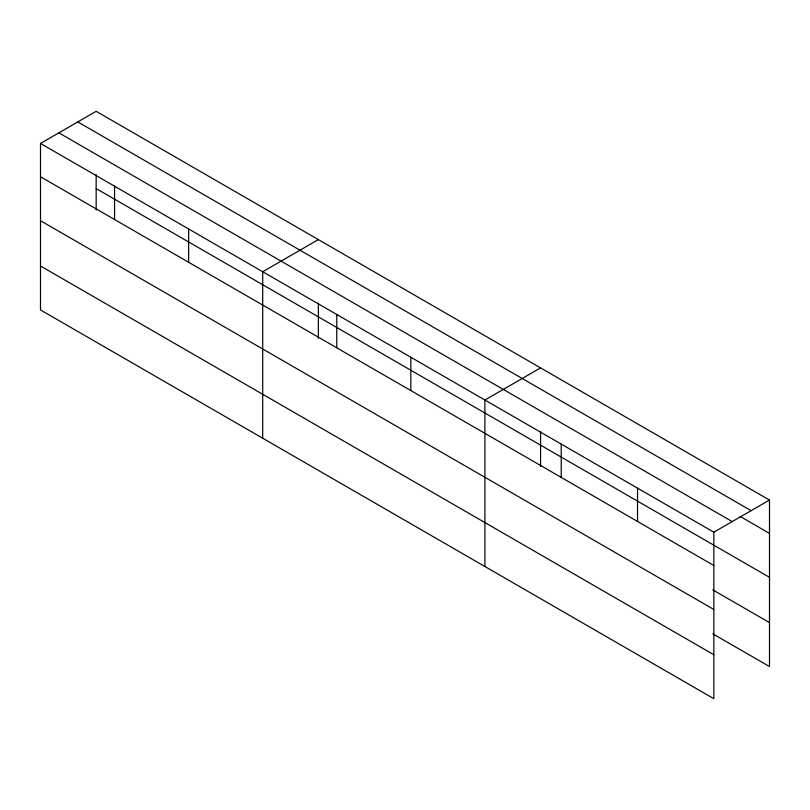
<?xml version="1.0" encoding="UTF-8"?>
<svg xmlns="http://www.w3.org/2000/svg" width="810" height="810" viewBox="0 0 810 810"><rect width="100%" height="100%" fill="white"/><g stroke="black" fill="none" stroke-linecap="round" stroke-linejoin="round"><path stroke-width="1.21" d="M96.157 209.962L96.157 174.768M318.36 303.051L318.36 338.246M540.564 431.345L540.564 466.54M713.843 609.464L713.843 532.2L40.5 143.441L40.5 309.936L713.843 698.686L713.843 609.464L40.5 220.715M712.81 633.825L769.5 666.559L769.5 500.064L96.157 111.314L40.5 143.441M318.36 239.598L262.703 271.735L262.703 438.22M540.564 367.892L484.906 400.018L484.906 566.514M713.843 532.2L769.5 500.064M77.79 121.915L751.133 510.664M740.067 516.385L769.5 533.385M58.867 132.84L732.21 521.589M96.157 188.578L769.5 577.327M40.5 176.762L713.843 565.512M712.81 589.883L769.5 622.606M40.5 265.994L713.843 654.743M637.531 488.136L637.531 521.458M561.219 444.082L561.219 477.394M410.842 357.261L410.842 390.582M336.768 314.493L336.768 347.814M188.639 228.967L188.639 262.288M114.564 186.209L114.564 219.53"/></g></svg>
